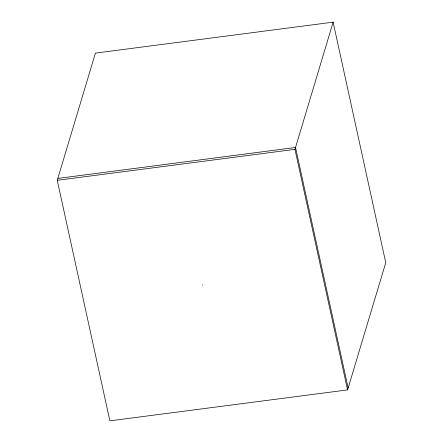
<?xml version="1.0" encoding="UTF-8"?>
<svg xmlns="http://www.w3.org/2000/svg" width="443" height="443" viewBox="0 0 443 443"><rect width="100%" height="100%" fill="white"/><g stroke="black" fill="none" stroke-linecap="round" stroke-linejoin="round"><path stroke-width="0.66" d="M57.258 180.318L95.428 53.105L333.125 22.15L385.742 262.682L347.572 389.895L109.875 420.85L57.258 180.318L294.96 149.357L333.125 22.15M57.828 178.424L295.525 147.469L348.143 388.002M202.418 285.104L202.783 285.059M294.96 149.357L347.572 389.895"/></g></svg>
